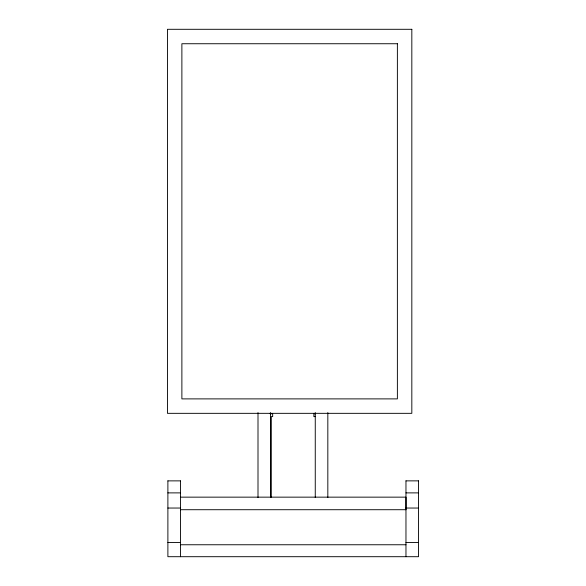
<?xml version="1.0" encoding="UTF-8"?>
<svg xmlns="http://www.w3.org/2000/svg" width="586" height="586" viewBox="0 0 586 586"><rect width="100%" height="100%" fill="white"/><g stroke="black" fill="none" stroke-linecap="round" stroke-linejoin="round"><path stroke-width="0.88" d="M270.051 413.745L272.673 413.745L272.673 416.609L271.274 416.609L271.274 497.184M315.612 413.745L313.869 413.745L313.869 416.609L315.261 416.609M167.889 480.872L180.459 480.872M405.966 480.864L418.536 480.864M167.889 492.885L180.459 492.885M405.966 492.885L418.536 492.885M180.481 497.148L406.017 497.148L406.017 509.717L180.459 509.717M167.889 508.04L180.459 508.04M405.966 508.04L418.536 508.04M167.889 542.526L180.459 542.526M405.966 542.526L418.536 542.526M180.459 544.76L405.988 544.76M418.536 480.828L418.536 556.7L167.889 556.7L167.889 480.828M405.966 480.828L405.966 556.7M327.83 412.603L327.83 497.558M315.261 412.603L315.261 497.558M270.571 412.603L270.571 497.558M258.001 412.603L258.001 497.558M180.459 480.828L180.459 556.7M411.826 29.3L167.442 29.3L167.442 413.335L411.826 413.335L411.826 29.3M397.381 43.738L181.88 43.738L181.88 398.89L397.381 398.89L397.381 43.738"/></g></svg>
